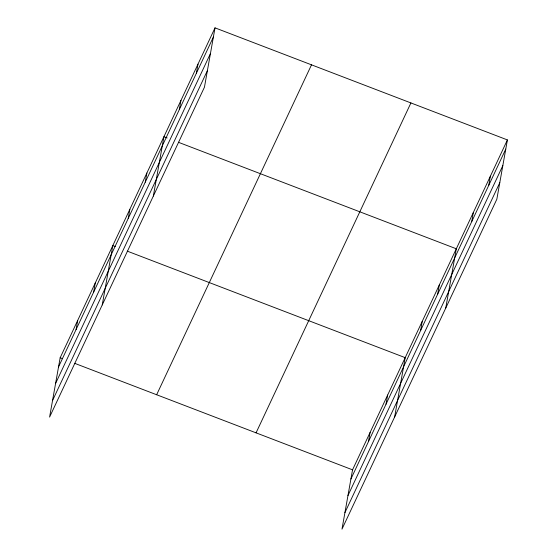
<?xml version="1.0" encoding="UTF-8"?>
<svg xmlns="http://www.w3.org/2000/svg" width="557" height="557" viewBox="0 0 557 557"><rect width="100%" height="100%" fill="white"/><g stroke="black" fill="none" stroke-linecap="round" stroke-linejoin="round"><path stroke-width="0.84" d="M215.016 27.85L60.163 357.768L49.594 417.082L204.454 87.171L215.016 27.85L507.406 139.918L496.837 199.232L341.984 529.15L352.546 469.829L507.406 139.918M76.079 329.542L77.708 320.372M93.632 292.153L95.261 282.984M102.244 304.916L112.813 245.595L115.222 246.521M128.214 218.469L129.844 209.307M145.245 182.181L146.881 173.011M153.349 196.043L163.918 136.723L167.135 137.955M179.319 109.597L180.948 100.434M196.349 73.308L197.986 64.139M368.462 441.61L370.099 432.441M386.015 404.215L387.651 395.052M394.635 416.977L405.197 357.657L127.288 251.144M420.605 330.538L422.234 321.368M437.635 294.242L439.271 285.08M445.739 308.105L456.301 248.784L178.386 142.272M471.702 221.665L473.339 212.495M488.74 185.37L490.369 176.207M58.527 366.931L213.387 37.02M55.582 383.481L210.435 53.569M52.539 400.532L207.399 70.621M156.649 394.746L311.509 64.835M256.06 432.852L410.92 102.934M350.917 478.999L505.77 149.081M347.965 495.549L502.825 165.631M344.929 512.6L499.789 182.682M60.163 357.768L62.572 358.687M74.631 363.31L352.546 469.829"/></g></svg>
